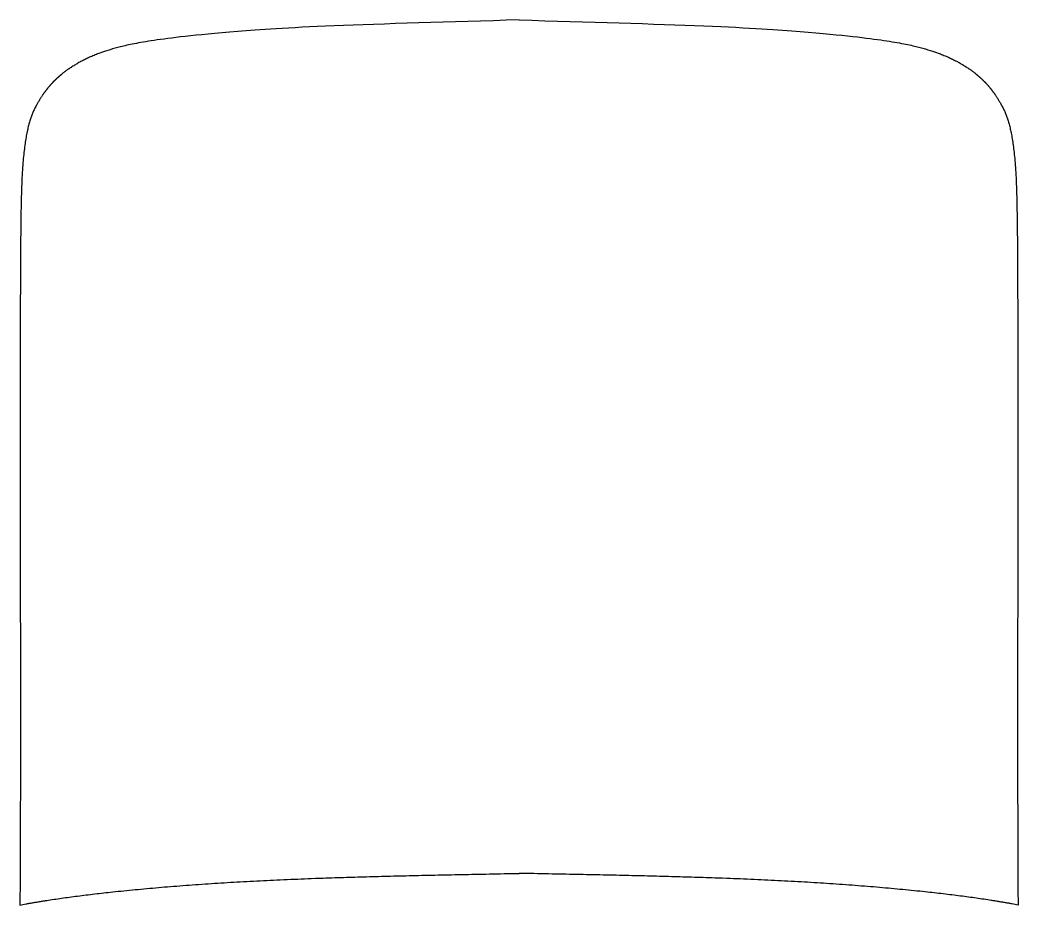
# Model space of a CAD drawing. Header units: millimetres. Extents: x 0 to 229, y -222 to -19.
import ezdxf

# ---------------------------------------------------------------- set-up
doc = ezdxf.new("R2010")
doc.units = ezdxf.units.MM
doc.layers.get('0').update_dxf_attribs({"linetype": 'CONTINUOUS'})

msp = doc.modelspace()

# ---------------------------------------------------------------- linework, layer by layer
for points in [[(114.7, -18.89), (66.65, -19.94), (34.15, -22.65), (24.13, -24.46), (17.24, -26.62), (12.22, -29.2), (8.05, -32.47), (5.68, -35.25), (3.04, -39.57), (1.85, -42.77), (0.46, -50.91), (0.11, -63.16), (0.11, -103.18), (0.04, -141.32), (0.25, -186.49), (0.11, -201.6), (0.05, -222.25)], [(114.7, -18.89), (162.74, -19.94), (195.24, -22.65), (205.27, -24.46), (212.16, -26.62), (217.17, -29.2), (221.34, -32.47), (223.71, -35.25), (226.35, -39.57), (227.54, -42.77), (228.93, -50.91), (229.28, -63.16), (229.28, -103.18), (229.35, -141.32), (229.14, -186.49), (229.28, -201.6), (229.34, -222.25)], [(0.05, -222.25), (11.02, -220.1), (31.6, -217.52), (55.57, -216.06), (78.93, -215.66), (114.7, -214.97)], [(229.34, -222.25), (218.37, -220.1), (197.79, -217.52), (173.83, -216.06), (150.46, -215.66), (114.7, -214.97)]]:
    msp.add_open_spline(points, degree=5)

doc.saveas('drawing.dxf')
